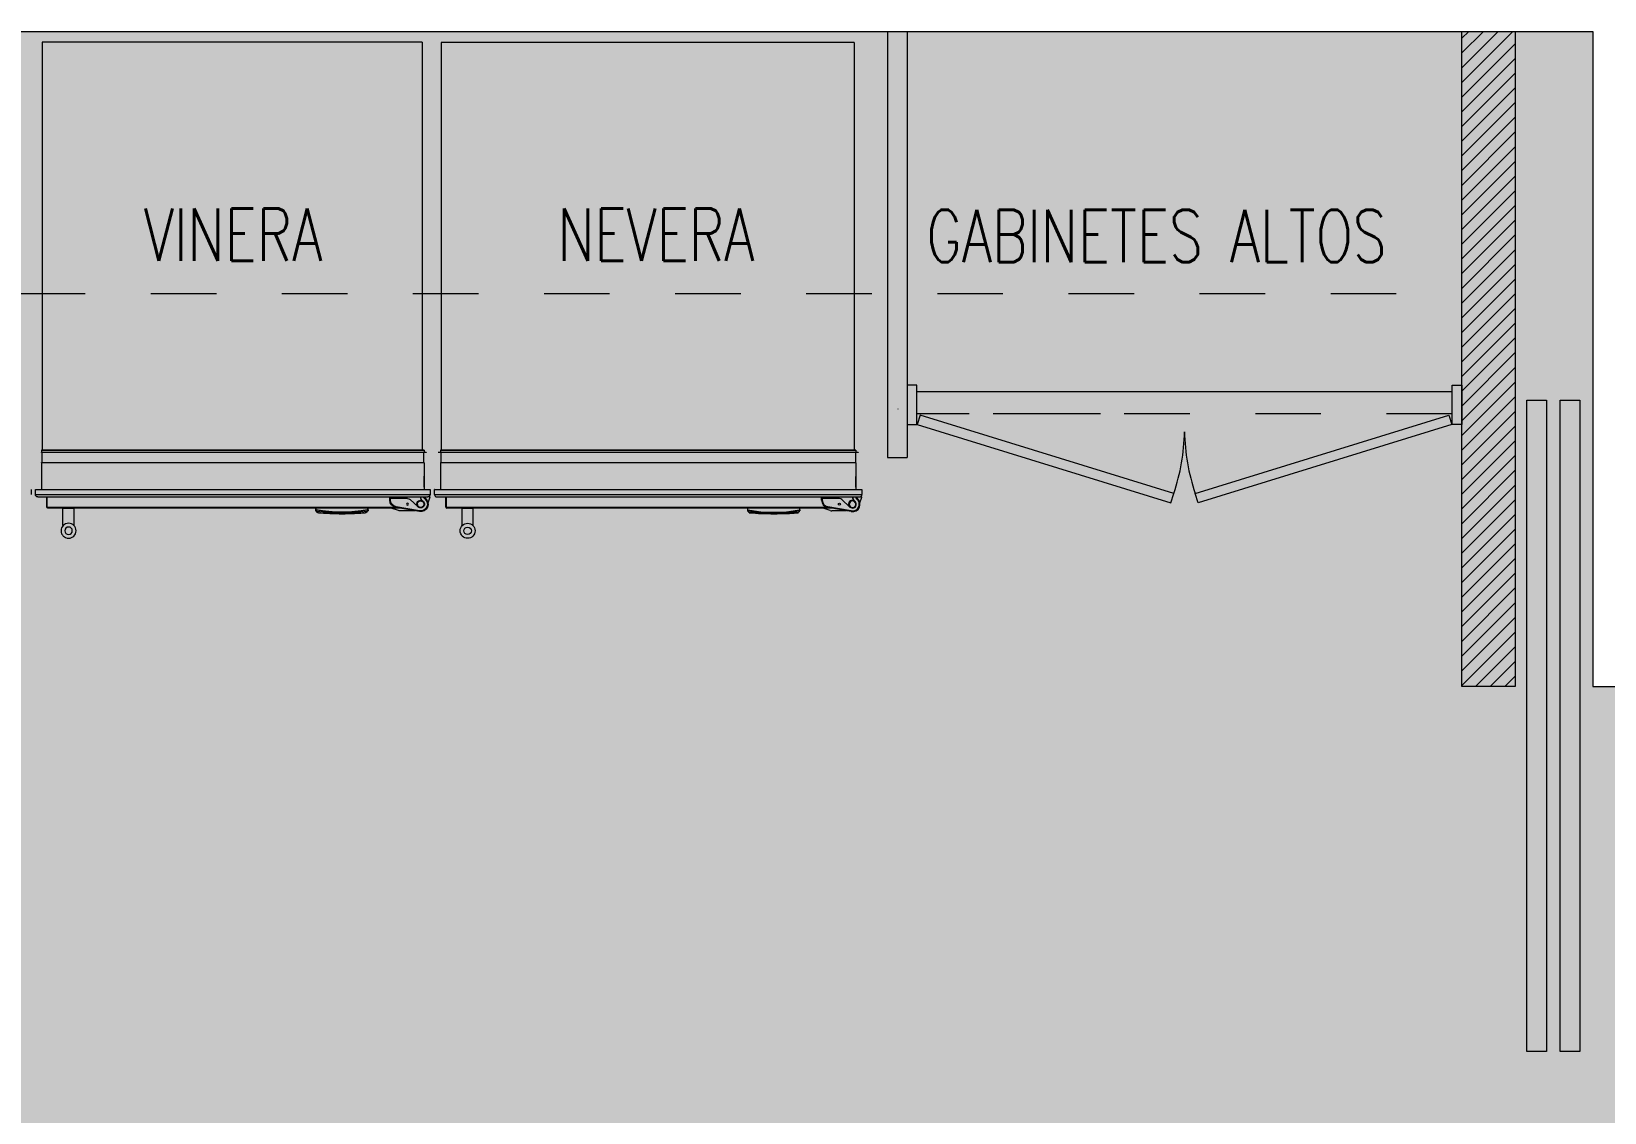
# Model space of a CAD drawing. Header units: metres. Extents: x 8 to 2416, y -346 to 476.
# Drawn here: x 140.385 to 142.785, y -186.643 to -184.993 of the extents above; entities that cross this region are included whole.
import ezdxf

# ---------------------------------------------------------------- set-up
doc = ezdxf.new("R2010")
doc.units = ezdxf.units.M
doc.linetypes.add('0', pattern=[0])
doc.linetypes.add('DASHED', pattern=[0.75, 0.5, -0.25])
doc.layers.get('0').update_dxf_attribs({"color": 250, "linetype": '0', "lineweight": 20})
for name, color, linetype, lineweight in [('A-DOOR', 35, 'Continuous', 5), ('A-WALL', 250, 'Continuous', 20), ('baños', 140, 'Continuous', 0), ('MOB FIJOS', 251, 'Continuous', 0), ('MOBILIARIOS', 252, 'Continuous', 0), ('piso', 253, 'Continuous', 0), ('PLF 01', 252, 'Continuous', 9), ('PROYECCION', 9, 'DASHED', 0), ('SE-3', 253, 'Continuous', 5), ('textos', 7, 'Continuous', 0)]:
    doc.layers.add(name, color=color, linetype=linetype, lineweight=lineweight)
doc.styles.add('Arch-Dim', font='romans.shx', dxfattribs={"width": 0.75})

# ---------------------------------------------------------------- blocks, each defined once
blk = doc.blocks.new('PL BASE 1N NASAS 09')
at = {"layer": 'PLF 01'}
h = blk.add_hatch(dxfattribs=at)
h.set_pattern_fill('LINE', color=256, scale=0.005, angle=45)
h.set_pattern_definition([(45, (-98.53909115168403, -50.5997188032525), (-0.01122532015133644, 0.01122532015133644), [])])
h.paths.add_polyline_path([(-99.1495681780832, -50.44967998711937), (-99.23103196801125, -50.44967998711934), (-99.23103196801148, -49.44971880325264), (-99.21994610954334, -49.44971880325262), (-99.19327986264125, -49.44971880325264), (-99.14956817808388, -49.44971880325261)])
at = {"layer": 'A-DOOR'}
for points in [[(-99.10185211654857, -50.01227761068533), (-99.10185211654857, -51.00677761068533), (-99.13213883395997, -51.00677761068533), (-99.13213883395997, -50.01227761068533)], [(-99.0510294373463, -50.01227761068533), (-99.0510294373463, -51.00677761068533), (-99.0813161547577, -51.00677761068533), (-99.0813161547577, -50.01227761068533)]]:
    blk.add_lwpolyline(points, close=True, dxfattribs=at)
at = {"layer": 'A-WALL'}
for p, q in [((-103.6310712337406, -49.44971880325267), (-99.23103196801148, -49.44971880325267)), ((-99.23103196801148, -49.44971880325261), (-99.0310712337411, -49.44971880325262)), ((-99.0310712337411, -49.44971880325262), (-99.03107123374099, -50.44967998711934)), ((-99.03107123374133, -50.44967998711934), (-98.87107123374152, -50.44967998711938))]:
    blk.add_line(p, q, dxfattribs=at)
at = {"layer": 'MOB FIJOS'}
for p, q in [((-100.1072491788894, -49.44971880320696), (-100.1072491788893, -50.09971863674175)), ((-100.0772491788892, -49.44971880320696), (-100.0772491788893, -50.09971863656028)), ((-100.1072491788893, -50.09971863674175), (-100.0772491788893, -50.09971863674175))]:
    blk.add_line(p, q, dxfattribs=at)
for points in [[(-100.06224917888, -49.98971878733971), (-100.0772491788893, -49.98971878733971), (-100.0772491788893, -50.0497187873723), (-100.06224917888, -50.0497187873723)], [(-99.24603196802073, -49.98971878733971), (-99.23103196801148, -49.98971878733971), (-99.23103196801148, -50.0497187873723), (-99.24603196802073, -50.0497187873723)], [(-100.0574700789204, -50.03546682973676), (-100.0621536216274, -50.0497187873105), (-99.67501712813899, -50.1689789217278), (-99.67033103244225, -50.15472775062066)], [(-99.25081106799203, -50.03546682973676), (-99.246127525285, -50.0497187873105), (-99.63326401877342, -50.1689789217278), (-99.63795011447016, -50.15472775062066)]]:
    blk.add_lwpolyline(points, close=True, dxfattribs=at)
at = {"layer": 'MOBILIARIOS'}
blk.add_line((-100.0914886752788, -50.0255140124546), (-100.0914886752788, -50.02620058849293), dxfattribs=at)
at = {"layer": 'piso'}
blk.add_line((-99.24603196802073, -49.99971905723116), (-100.06224917888, -49.99971905723116), dxfattribs=at)
at = {"layer": 'PLF 01'}
blk.add_lwpolyline([(-99.14956817808388, -49.44971880325261), (-99.14956817808297, -50.44967998711935), (-99.23103196801148, -50.44967998711935), (-99.23103196801148, -49.44971880325264)], dxfattribs=at)
at = {"layer": 'PROYECCION', "color": 252, "linetype": 'DASHED', "ltscale": 0.1}
for p, q in [((-103.6310712337522, -49.8497188032069), (-99.23226589024179, -49.8497188032069)), ((-99.78251067716232, -50.03310047538685), (-100.06224917888, -50.03310047538737)), ((-99.24603196802073, -50.03310088979633), (-100.06224917888, -50.03310047538737))]:
    blk.add_line(p, q, dxfattribs=at)
for centre, start, end in [((-99.96846909859832, -50.05498155191027), 341.5016250969171, 358.950005933551), ((-99.33981204831409, -50.05498155191027), 181.049994066449, 198.4983749030829)]:
    blk.add_arc(centre, 0.3143813140892065, start, end, dxfattribs=at)
at = {"layer": 'textos', "char_height": 0.08, "width": 26.65336975803461, "style": 'Arch-Dim'}
for s, insert, attachment_point in [('\\pxt5.9124,29;VINERA', (-101.2419011048227, -49.7198528746793), 1), ('\\pxt5.9124,29;NEVERA', (-100.3100119279607, -49.7198528746793), 3), ('\\pxt5.9124,29;GABINETES ALTOS', (-100.0480656374869, -49.72172035878057), 1)]:
    blk.add_mtext(s, dxfattribs=dict(at, insert=insert, attachment_point=attachment_point))
blk = doc.blocks.new('A$C217258af')
at = {"layer": 'MOBILIARIOS'}
for p, q in [((0.6825760563809808, 0.6016573996188299), (0.6825760563809808, 0.0002306164008132328)), ((0.6904507501197941, 0.6018862582988049), (0.6828049150602737, 0.6018862582988049)), ((0.6828049150602737, 0.6018862582988049), (0.6828049150602737, 1.757720838213572e-06)), ((0.6904507501197941, 0.6018862582988049), (0.6828049150602737, 0.6018862582988049)), ((0.6904507501197941, 0.6018862582988049), (0.6904507501197941, 1.757720838213572e-06)), ((2.963918234399898e-06, 0.01188625829888679), (2.963918234399898e-06, 0.591886258298814)), ((2.963918234399898e-06, 0.5918862582988709), (0.6225026081814349, 0.5918862582988709)), ((0.6225026081814349, 0.5925030524397243), (0.6225026081814349, 0.009384963579918804)), ((0.6227314668607278, 0.009156104900853279), (0.6227314668607278, 0.5927319111187899)), ((0.6227314668607278, 0.5927319111187899), (0.6259354883735568, 0.5927319111187899)), ((0.6259354883735568, 0.5927319111187899), (0.6259354883735568, 0.009156104900853279)), ((0.6261643470528497, 0.009384963579918804), (0.6261643470528497, 0.5925030524397243)), ((0.6263932057325974, 0.009842680938959347), (0.6263932057325974, 0.5920453350806838)), ((0.6263932057325974, 0.5920453350806838), (0.6414978785782068, 0.5920453350806838)), ((0.6414978785782068, 0.5920453350806838), (0.6414978785782068, 0.009842680938959347)), ((0.6417267372579545, 0.5925030524397243), (0.6417267372579545, 0.009384963579918804)), ((0.6419555959372474, 0.009156104900853279), (0.6419555959372474, 0.5927319111187899)), ((0.6419555959372474, 0.5927319111187899), (0.6825760563809808, 0.5927319111187899)), ((0.6940209455195827, 0.5983160628987889), (0.6940209455195827, 0.06150664271820006)), ((0.70977786560195, 0.5847152507561759), (0.6940209455195827, 0.5847152507561759)), ((0.70977786560195, 0.5838913595104032), (0.6940209455195827, 0.5838913595104032)), ((0.70977786560195, 0.5838823493255632), (0.6940209455195827, 0.5838823493255632)), ((0.70977786560195, 0.5838913595104032), (0.70977786560195, 0.5847152507561759)), ((0.70977786560195, 0.5838823493255632), (0.70977786560195, 0.5838823493255632)), ((0.70977786560195, 0.5838823493255632), (0.70977786560195, 0.0537056550632542)), ((0.711425648094405, 0.04510672444996544), (0.711425648094405, 0.5830674682637209)), ((0.7115400774340515, 0.5428341124110148), (0.7115400774340515, 0.559998513372193)), ((0.7378194867382035, 0.559998513372193), (0.7115400774340515, 0.559998513372193)), ((0.7378194867382035, 0.5596611352494847), (0.7378194867382035, 0.559998513372193)), ((0.7378194867382035, 0.5428341124110148), (0.7115400774340515, 0.5428341124110148)), ((0.7378194867382035, 0.5428341124110148), (0.7378194867382035, 0.543171490533723)), ((0.711425648094405, 0.1745590076752705), (0.7139367052740226, 0.1745590076752705)), ((0.7138212524563414, 0.1738724316371645), (0.711425648094405, 0.1738724316371645)), ((0.7139367052740226, 0.1745590076752705), (0.7155050137902208, 0.1745590076752705)), ((0.716544575290186, 0.1729269693148581), (0.7145552363352863, 0.1729269693148581)), ((0.7165945637406139, 0.1731558279939236), (0.7145824789903372, 0.1731558279939236)), ((0.7145552363352863, 0.09609050821711662), (0.716544575290186, 0.09609050821711662)), ((0.711425648094405, 0.09514504589481021), (0.7138212524563414, 0.09514504589481021)), ((0.7139367052740226, 0.09445846985659045), (0.711425648094405, 0.09445846985659045)), ((0.7139367052740226, 0.09445846985659045), (0.715439670277533, 0.09445846985659045)), ((0.7145824014040727, 0.0958616495371416), (0.7165946578337525, 0.0958616495371416)), ((0.6938035297738452, 0.06150664271820006), (0.6938035297738452, 0.0608200666799803)), ((0.6989299641944626, 0.06150664271820006), (0.6938035297738452, 0.06150664271820006)), ((0.6938035297738452, 0.0608200666799803), (0.6989299641944626, 0.0608200666799803)), ((0.6938035297738452, 0.0608200666799803), (0.6938035297738452, 0.0603783270760232)), ((0.6989299641944626, 0.0603783270760232), (0.6938035297738452, 0.0603783270760232)), ((0.6938035297738452, 0.0603783270760232), (0.6938035297738452, 0.06035787702091966)), ((0.6940209455195827, 0.0603308991060203), (0.6960921165690479, 0.06036234932093976)), ((0.6940209455195827, 0.06034717045315574), (0.6940209455195827, 0.01430178570024054)), ((0.6940209455195827, 0.05923752282126316), (0.6953029487088997, 0.05921805592299734)), ((0.6960921165690479, 0.05923003923965098), (0.6953029487088997, 0.05921805592299734)), ((0.6966642632677349, 0.05921805592299734), (0.6953029487088997, 0.05921805592299734)), ((0.6989299641944626, 0.06036234932093976), (0.6960921165690479, 0.06036234932093976)), ((0.6960921165690479, 0.06036234932093976), (0.6960921165690479, 0.05923003923965098)), ((0.6966762465843885, 0.05923003923965098), (0.6960921165690479, 0.05923003923965098)), ((0.6966762465843885, 0.05923003923965098), (0.6966642632677349, 0.05921805592299734)), ((0.6966642632677349, 0.03431798042549872), (0.6966642632677349, 0.05921805592299734)), ((0.6966762465843885, 0.03431798042549872), (0.6966762465843885, 0.05923003923965098)), ((0.6989299641944626, 0.06150664271820006), (0.6989299641944626, 0.0608200666799803)), ((0.6989299641944626, 0.0603783270760232), (0.6989299641944626, 0.06036234932093976)), ((0.7090873361111107, 0.0518579069188263), (0.7090716019364436, 0.05185512763455336)), ((0.7153881014900207, 0.01609595896570681), (0.7090716019364436, 0.05185512763455336)), ((0.7154038356646879, 0.01609873824997976), (0.7090873361111107, 0.0518579069188263)), ((0.7101984505742394, 0.05205417417801073), (0.7095223413915619, 0.05193474625218641)), ((0.7095223413915619, 0.05193474625218641), (0.715838840945139, 0.01617557758243038)), ((0.7165149501282713, 0.01629500550916418), (0.7101984505742394, 0.05205417417801073)), ((0.7149076596150508, 0.04813503309912903), (0.711425648094405, 0.05920401828961985)), ((0.6966762465843885, 0.03431798042549872), (0.6966642632677349, 0.03431798042549872)), ((0.6981834816828041, 0.03045283997209935), (0.6981746618179159, 0.03044472764440798)), ((0.7094575321851835, 0.01817779285522647), (0.6981746618179159, 0.03044472764440798)), ((0.7094663520505264, 0.01818590518280416), (0.6981834816828041, 0.03045283997209935)), ((0.715270473909527, 0.02334027395579596), (0.715270473909527, 0.04577260850373932)), ((2.963918234399898e-06, 0.01195491590272013), (0.6225026081814349, 0.01195491590272013)), ((2.963918234399898e-06, 0.01188625829888679), (0.6225026081814349, 0.01188625829888679)), ((0.003103999025881876, 0.01195491590272013), (0.003103999025881876, 0.01188625829888679)), ((0.6227314668607278, 0.009156104900853279), (0.6259354883735568, 0.009156104900853279)), ((0.6257981731658901, 0.009156104900853279), (0.6257981731658901, 0.005684188084615016)), ((0.6257981731658901, 0.005684188084615016), (0.6264847492042236, 0.005684188084615016)), ((0.6263932057325974, 0.009842680938959347), (0.6414978785782068, 0.009842680938959347)), ((0.6264847492042236, 0.005684188084615016), (0.6264847492042236, 0.009842680938959347)), ((0.6419555959372474, 0.009156104900853279), (0.6825760563809808, 0.009156104900853279)), ((0.6544280336551083, 0.009155177570619344), (0.6798271946921659, 0.00915526208814299)), ((0.6789985570270574, 0.009155219786407542), (0.6626558634965249, 0.009155219786407542)), ((0.6828049150602737, 1.757720838213572e-06), (0.6904507501197941, 1.757720838213572e-06)), ((0.6938035297738452, 0.0142925567582779), (0.6938035297738452, 0.0142925567582779)), ((0.6938035297738452, 0.0142925567582779), (0.6938035297738452, 0.009727366485435596)), ((0.6938035297738452, 0.009727366485435596), (0.6938035297738452, 0.009711388729556347)), ((0.6938035297738452, 0.009711388729556347), (0.6938035297738452, 0.009269649126395052)), ((0.6938035297738452, 0.009269649126395052), (0.6938035297738452, 0.00858307308737949)), ((0.6938035297738452, 0.0003441606263550057), (0.6938035297738452, 0.002345101955256723)), ((0.6940209455195827, 0.008574799324719606), (0.6940209455195827, 0.003571953120854232)), ((0.6941925895292798, 8.726071882847464e-07), (0.6941468177932393, 8.726071882847464e-07)), ((0.7032180345535153, 0.003042825599209209), (0.6941925895292798, 8.726071882847464e-07)), ((0.6944901058126334, 0.00820972431233713), (0.6944901058126334, 0.00849946210962571)), ((0.6960921165690479, 0.007438779690232877), (0.6966413773997147, 0.007850725313119256)), ((0.6969947690826075, 0.008115769075629942), (0.697007551287129, 0.008125355728338945)), ((0.7006597035054938, 0.01086446989222623), (0.7006692901585438, 0.01087165988258221)), ((0.7052464637484945, 0.01979714838262225), (0.7052464637484945, 0.02002600706168778)), ((0.7052464637484945, 0.02002600706168778), (0.7073555441523922, 0.02002600706168778)), ((0.7060474691264744, 0.01899614300452868), (0.7073555441523922, 0.01899614300452868)), ((0.7073555441523922, 0.01899614300452868), (0.7073555441523922, 0.02000295750951864)), ((0.7073555441523922, 0.01899614300452868), (0.7087048308134172, 0.01899614300452868)), ((0.7094663520505264, 0.01818590518280416), (0.7094575321851835, 0.01817779285522647)), ((0.7154038356646879, 0.01609873824997976), (0.7153881014900207, 0.01609595896570681)), ((0.7165149501282713, 0.01629500550916418), (0.715838840945139, 0.01617557758243038))]:
    blk.add_line(p, q, dxfattribs=at)
at = {"layer": 'MOBILIARIOS', "flags": 128}
for points in [[(0.70977786560195, 0.5838913595104032), (0.7100931551320855, 0.5838286445235781), (0.7102326912757917, 0.5837354094531975)], [(0.7180733978942726, 0.1718352156359515), (0.7180953525015639, 0.1718154169805075), (0.717815605714236, 0.1720676488127992), (0.7173309710145759, 0.1725042065487514), (0.7166191885111175, 0.1731444461897809)], [(0.7182832299230313, 0.170140289581127), (0.7182827358195709, 0.1701461449138151), (0.7182875699126043, 0.1700888281953894), (0.7183029172546185, 0.1699062332270387), (0.7183448174322393, 0.1694027820390147), (0.7185231022539256, 0.1671725834374911), (0.7188569430039706, 0.1625159613616916), (0.7191422225276938, 0.1578018272899726), (0.719375793017548, 0.1530635937460829), (0.7195566822905448, 0.1483124997723735), (0.7197591103343939, 0.1387884411644791), (0.7197482265895587, 0.129256996586264), (0.7195240818922457, 0.1197350297555886), (0.7193324066937521, 0.1149860846844604), (0.7190881878617574, 0.1102517131882905), (0.7187926749514872, 0.1055461186330149), (0.7186270912910686, 0.1032201076396859), (0.7185086221946904, 0.101658027413805), (0.7184259120889465, 0.1006106594383027), (0.718369198475898, 0.0999110709535671), (0.7183137959021906, 0.0992412548420134), (0.7182954340736387, 0.09902209389827021), (0.7182848102105481, 0.09889591670776099), (0.7182823767310538, 0.0988670787302226)]]:
    blk.add_lwpolyline(points, dxfattribs=at)
at = {"layer": 'MOBILIARIOS'}
for centre, radius in [((0.7457544500169888, 0.5514163128920018), 0.01144293397413488), ((0.7457544500169888, 0.5514163128920018), 0.005721466987067402), ((0.7052464637484945, 0.03432967452943103), 0.001543092782939829)]:
    blk.add_circle(centre, radius, dxfattribs=at)
for centre, radius, start, end in [((0.6828049150602737, 0.6016573996188299), 0.0002288586794272837, 90, 187.4947174690863), ((0.6904507501197941, 0.5983160628987889), 0.003570195399950328, 0, 90), ((0.6227314668607278, 0.5925030524397243), 0.000228858679629982, 90, 179.9999999630539), ((0.6259354883735568, 0.5925030524397243), 0.000228858679652504, 4.309514193420826e-08, 90), ((0.6263932057325974, 0.5922741937597493), 0.0002288586794324061, 179.9999999794686, 270), ((0.6414978785782068, 0.5922741937606588), 0.0002288586794970858, 270, 4.116706424186762e-09), ((0.6419555959377021, 0.5925030524397243), 0.0002288586796335188, 90, 179.9999999651383), ((0.70977786560195, 0.5830674682637209), 0.001647782492272733, 0, 90), ((0.7095346428158109, 0.5813170824538929), 0.00257677151641974, 42.78850981608949, 84.5837588290056), ((0.7115400774340515, 0.5598840840322055), 0.0001144293397413472, 90, 180), ((0.7115400774340515, 0.5429485417510023), 0.0001144293397413472, 180, 270), ((0.7145046872950616, 0.1741105021746989), 0.0007237131755370883, 141.7037073610817, 199.2054837840773), ((0.504930078200573, 0.1345087387655894), 0.2125676903914802, 349.3282611343062, 10.67173886569376), ((0.7147048460750511, 0.1730246142547003), 0.000178654998196063, 133.2305056624854, 213.1310512449537), ((0.504930078200573, 0.1345087387655894), 0.2131165581592065, 349.6145927124124, 10.38540728758757), ((0.504930078200573, 0.1345087387655894), 0.2143911943361639, 10.3851578024046, 10.77137843829998), ((0.7166652735180605, 0.1730070972748763), 0.0001448742637339194, 108.5482698721076, 213.5790000526458), ((0.3855156338244115, 0.1345087387655894), 0.333250837247794, 353.38003882475, 6.619961175246966), ((0.3855156338244115, 0.1345087387655894), 0.3346700361774855, 6.11183915738786, 6.404131768922943), ((0.7147358787145777, 0.09599655694830744), 0.0002036136294685958, 152.5212664466583, 221.0822181491917), ((0.7166425792555629, 0.09600259417823054), 0.0001316573413196118, 138.1064427466035, 259.7662873340426), ((-0.01169739815043158, 0.9063026412782165), 1.089605985238716, 311.9453887474471, 312.0482737091499), ((0.3855156338244115, 0.1345087387655894), 0.3346700361774855, 353.5958777895775, 353.8866043837911), ((0.7142608688585597, 0.09486597549039288), 0.0005207138096853166, 147.5924421147834, 231.4983667409946), ((0.504930078200573, 0.1345087387655894), 0.2143911943361639, 349.2280406138568, 349.6148421975954), ((0.6989299641944626, 0.05006370874377808), 0.01144293397413497, 10.01739295614214, 90), ((0.6989299641944626, 0.05006370874377808), 0.01075635793568689, 10.01739295614214, 90), ((0.6989299641944626, 0.05006370874377808), 0.01031461833223039, 10.01739295614214, 90), ((0.6989299641944626, 0.05006370874377808), 0.01029864057672147, 10.01739295614214, 90), ((0.7073977353351211, 0.04577260850373932), 0.007872738574204863, 0, 17.46220373763253), ((0.7023857302550596, 0.03431798042549872), 0.005721466987067442, 180, 222.607200772389), ((0.7023857302550596, 0.03431798042549872), 0.005709483670435826, 180, 222.607200772389), ((0.6227314668607278, 0.009384963579918804), 0.0002288586795099729, 180, 270), ((0.6259354883735568, 0.009384963579918804), 0.0002288586795254416, 270, 359.9999999897343), ((0.6263932057325974, 0.009613822258984328), 0.000228858679507615, 90, 179.9999999979677), ((0.6414978785782068, 0.009613822258984328), 0.0002288586794703561, 359.9999999979677, 90), ((0.6419555959372474, 0.009384963579918804), 0.0002288586794730392, 179.9999999979677, 270), ((0.6626558634965249, 0.009498507805460576), 0.0003432880192240326, 265.8847021328621, 270), ((0.6789985570270574, 0.009498507805460576), 0.0003432880192240267, 270, 274.1152978671379), ((0.6828049150602737, 0.0002306164008132328), 0.0002288586794806008, 172.5052825454266, 270), ((0.6904507501197941, 0.003571953120854232), 0.003570195399929249, 270, 0), ((0.6938035297738452, 0.005722339593944525), 0.008570217163969577, 36.8698976452187, 90), ((0.6938035297738452, 0.005722339593944525), 0.004005026890947274, 36.8698976452187, 90), ((0.6938035297738452, 0.005722339593944525), 0.003989049135438338, 36.8698976452187, 90), ((0.6938035297738452, 0.005722339593944525), 0.003547309531981866, 36.8698976452187, 90), ((0.6938035297738452, 0.005722339593944525), 0.002860733493533782, 36.8698976452187, 90), ((0.6941468177932393, 0.0003441606263550057), 0.000343288019224062, 180, 270), ((0.6938035297738452, 0.005722339593944525), 0.008582200480601224, 36.8698976452187, 88.54835161831953), ((0.6941468177932393, 0.00820972431233713), 0.0003432880192241433, 267.6053288123592, 0), ((0.7052464637484945, 0.01430454007493154), 0.01144293397413499, 216.8698976452187, 10.01739295614214), ((0.7052464637484945, 0.01430454007493154), 0.01075635793568691, 216.8698976452187, 10.01739295614214), ((0.7052464637484945, 0.01430454007493154), 0.01031461833223046, 216.8698976452187, 10.01739295614214), ((0.7052464637484945, 0.01430454007493154), 0.01029864057672148, 216.8698976452187, 10.01739295614214), ((0.7052464637484945, 0.01430454007493154), 0.006076197940265674, 62.2818527673184, 201.8190310054975), ((0.7052464637484945, 0.01430454007493154), 0.005721466987067504, 90, 216.8698976452187), ((0.7052464637484945, 0.01430454007493154), 0.005012005080671143, 90, 69.40220237167776), ((0.7052464637484945, 0.01430454007493154), 0.00573345030369916, 216.8698976452187, 42.60720077238907), ((0.7052464637484945, 0.01430454007493154), 0.005721466987067515, 216.8698976452187, 42.60720077238907), ((0.7060474691264744, 0.01979714838262225), 0.000801005378187215, 180, 270), ((0.7052464637484945, 0.01430454007493154), 0.005721466987067543, 42.60720077238907, 55.08479375233797)]:
    blk.add_arc(centre, radius, start, end, dxfattribs=at)
blk = doc.blocks.new('PL MUEBLES 1N NASAS 09')
at = {"layer": 'MOBILIARIOS'}
for p, q in [((62.10334482853953, 38.73687416329257), (61.4733448285396, 38.73687416329257)), ((61.47334482853954, 38.73687416329257), (61.47334482853954, 38.11470196035863)), ((62.1032761709357, 38.73687416329257), (62.1032761709357, 38.11470196035863)), ((62.1032761709357, 38.73377312818492), (62.10334482853953, 38.73377312818492)), ((62.10334482853953, 38.73687416329257), (62.10334482853953, 38.11470196035863)), ((61.46910533215014, 38.11140639537417), (61.47249917571962, 38.11140639537417)), ((61.47318575175773, 38.11071981933584), (61.46910533215014, 38.11071981933584)), ((62.10607498193757, 38.11447310167934), (61.47249917571962, 38.11447310167934)), ((61.47249917571962, 38.11447310167934), (61.47249917571962, 38.11126908016651)), ((61.47249917571962, 38.11126908016651), (62.10607498193757, 38.11126908016651)), ((61.47272803439868, 38.11470196035863), (62.1058461232585, 38.11470196035863)), ((62.1058461232585, 38.11104022148722), (61.47272803439868, 38.11104022148722)), ((62.10538840589946, 38.11081136280747), (61.47318575175773, 38.11081136280747)), ((61.47318575175773, 38.11081136280747), (61.47318575175773, 38.09570668996186)), ((62.10538840589946, 38.11081136280747), (62.10538840589946, 38.09570668996186)), ((62.10954689875381, 38.11071981933584), (62.10538840589946, 38.11071981933584)), ((62.10607498193757, 38.11447310167934), (62.10607498193757, 38.11126908016651)), ((62.10607498193757, 38.11140639537417), (62.10954689875381, 38.11140639537417)), ((62.10954689875381, 38.11140639537417), (62.10954689875381, 38.11071981933584)), ((62.10607498193757, 38.09524897260282), (61.47249917571962, 38.09524897260282)), ((61.47249917571962, 38.09524897260282), (61.47249917571962, 38.05462851215908)), ((61.47272803439868, 38.09547783128211), (62.1058461232585, 38.09547783128211)), ((61.47318575175773, 38.09570668996186), (62.10538840589946, 38.09570668996186)), ((62.10607498193757, 38.09524897260282), (62.10607498193757, 38.05462851215908)), ((62.1060759092678, 38.08277653488496), (62.10607582475028, 38.0573773738479)), ((62.10607586705201, 38.05820601151301), (62.10607586705201, 38.07454870504354)), ((60.84845339311862, 38.04675381842027), (60.84845339311862, 38.05439965347979)), ((61.4633448285396, 38.05439965347979), (62.11522932911758, 38.05439965347979)), ((61.4633448285396, 38.04675381842027), (61.4633448285396, 38.05439965347979)), ((61.4633448285396, 38.04675381842027), (62.11522932911758, 38.04675381842027)), ((61.46357368721958, 38.05462851215908), (62.11500047043761, 38.05462851215908)), ((61.46691502393962, 38.04318362302048), (62.05372444412022, 38.04318362302048)), ((61.48051583608223, 38.02742670293811), (61.48051583608223, 38.04318362302048)), ((61.48133972732801, 38.02742670293811), (61.48133972732801, 38.04318362302048)), ((61.48134873751285, 38.02742670293811), (61.48134873751285, 38.04318362302048)), ((62.05372444412022, 38.04340103876622), (62.05441102015844, 38.04340103876622)), ((62.05372444412022, 38.0382746043456), (62.05372444412022, 38.04340103876622)), ((62.05372444412022, 38.0382746043456), (62.05441102015844, 38.0382746043456)), ((62.05441102015844, 38.04340103876622), (62.05441102015844, 38.0382746043456)), ((62.05441102015844, 38.04340103876622), (62.0548527597624, 38.04340103876622)), ((62.0548527597624, 38.0382746043456), (62.0548527597624, 38.04340103876622)), ((62.0548527597624, 38.04340103876622), (62.0548732098175, 38.04340103876622)), ((62.0548527597624, 38.0382746043456), (62.05486873751748, 38.0382746043456)), ((62.0549001877324, 38.04318362302048), (62.05486873751748, 38.04111245197102)), ((62.05486873751748, 38.0382746043456), (62.05486873751748, 38.04111245197102)), ((62.05486873751748, 38.04111245197102), (62.05600104759877, 38.04111245197102)), ((62.05488391638526, 38.04318362302048), (62.10092930113818, 38.04318362302048)), ((62.05599356401716, 38.04318362302048), (62.05601303091542, 38.04190161983117)), ((62.05600104759877, 38.04111245197102), (62.05601303091542, 38.04190161983117)), ((62.05600104759877, 38.04052832195568), (62.05600104759877, 38.04111245197102)), ((62.05600104759877, 38.04052832195568), (62.05601303091542, 38.04054030527233)), ((62.08091310641292, 38.04052832195568), (62.05600104759877, 38.04052832195568)), ((62.05601303091542, 38.04054030527233), (62.05601303091542, 38.04190161983117)), ((62.08091310641292, 38.04054030527233), (62.05601303091542, 38.04054030527233)), ((62.08091310641292, 38.04052832195568), (62.08091310641292, 38.04054030527233)), ((62.08477824686632, 38.03902108685726), (62.08478635919401, 38.03902990672215)), ((62.09704518165562, 38.02773821648954), (62.08477824686632, 38.03902108685726)), ((62.09705329398319, 38.02774703635488), (62.08478635919401, 38.03902990672215)), ((62.10093853008014, 38.04340103876622), (62.10093853008014, 38.04340103876622)), ((62.10093853008014, 38.04340103876622), (62.10550372035298, 38.04340103876622)), ((62.10436661694619, 38.03654486503457), (62.10435942695584, 38.03653527838152)), ((62.10550372035298, 38.04340103876622), (62.10551969810886, 38.04340103876622)), ((62.10551969810886, 38.04340103876622), (62.10596143771203, 38.04340103876622)), ((62.10596143771203, 38.04340103876622), (62.10664801375104, 38.04340103876622)), ((62.1066562875137, 38.04318362302048), (62.11165913371757, 38.04318362302048)), ((62.10702136252608, 38.04271446272743), (62.10673162472879, 38.04271446272743)), ((62.10711531776279, 38.04020979945746), (62.10710573111008, 38.04019701725294)), ((62.10779230714819, 38.04111245197102), (62.1073803615253, 38.04056319114035)), ((62.11218826123921, 38.03398653398655), (62.11523021423123, 38.04301197901079)), ((62.11488692621207, 38.04340103876622), (62.11288598488316, 38.04340103876622)), ((62.11522932911758, 38.05439965347979), (62.11522932911758, 38.04675381842027)), ((62.11523021423123, 38.04301197901079), (62.11523021423123, 38.04305775074683)), ((61.48133972732801, 38.02742670293811), (61.48051583608223, 38.02742670293811)), ((61.48134873751285, 38.02742670293811), (61.48134873751285, 38.02742670293811)), ((61.48134873751285, 38.02742670293811), (62.06152543177517, 38.02742670293811)), ((62.07012436238846, 38.02577892044566), (61.48216361857469, 38.02577892044566)), ((61.52239697442739, 38.02566449110601), (61.50523257346622, 38.02566449110601)), ((61.50523257346622, 37.99938508180186), (61.50523257346622, 38.02566449110601)), ((61.52239697442739, 37.99938508180186), (61.52239697442739, 38.02566449110601)), ((61.94067207916315, 38.02577892044566), (61.94067207916315, 38.02326786326604)), ((61.94067207916315, 38.02326786326604), (61.94067207916315, 38.02169955474984)), ((61.94135865520126, 38.02338331608372), (61.94135865520126, 38.02577892044566)), ((61.9420752588445, 38.02061000479945), (61.9420752588445, 38.02262208954973)), ((61.94230411752356, 38.02065999324988), (61.94230411752356, 38.02264933220478)), ((62.0191405786213, 38.02264933220478), (62.0191405786213, 38.02065999324988)), ((62.01936943730128, 38.02262216713599), (62.01936943730128, 38.02060991070631)), ((62.02008604094361, 38.02577892044566), (62.02008604094361, 38.02338331608372)), ((62.02077261698183, 38.02326786326604), (62.02077261698183, 38.02577892044566)), ((62.02077261698183, 38.02326786326604), (62.02077261698183, 38.02176489826253)), ((62.06709605373929, 38.02229690892501), (62.0560270685488, 38.02577892044566)), ((62.06317691266041, 38.02700611796583), (62.06329634058623, 38.0276822271485)), ((62.09893608132926, 38.02068961841179), (62.06317691266041, 38.02700611796583)), ((62.06329634058623, 38.0276822271485), (62.09905550925599, 38.02136572759493)), ((62.06337317991959, 38.02811723242895), (62.06337595920387, 38.02813296660362)), ((62.09913234858844, 38.02180073287538), (62.06337317991959, 38.02811723242895)), ((62.09913512787271, 38.02181646705004), (62.06337595920387, 38.02813296660362)), ((62.09189081288262, 38.02193409463054), (62.06945847833468, 38.02193409463054)), ((62.0954339384558, 38.03195810479157), (62.09520507977673, 38.03195810479157)), ((62.09520507977673, 38.03195810479157), (62.09520507977673, 38.02984902438767)), ((62.09623494383389, 38.02984902438767), (62.0952281293289, 38.02984902438767)), ((62.09623494383389, 38.03115709941359), (62.09623494383389, 38.02984902438767)), ((62.09623494383389, 38.02984902438767), (62.09623494383389, 38.02849973772665)), ((62.09704518165562, 38.02773821648954), (62.09705329398319, 38.02774703635488)), ((62.09893608132926, 38.02068961841179), (62.09905550925599, 38.02136572759493)), ((62.09913234858844, 38.02180073287538), (62.09913512787271, 38.02181646705004)), ((61.50556995158892, 37.99938508180186), (61.50523257346622, 37.99938508180186)), ((61.52239697442739, 37.99938508180186), (61.52205959630469, 37.99938508180186))]:
    blk.add_line(p, q, dxfattribs=at)
at = {"layer": 'MOBILIARIOS', "flags": 128}
for points in [[(61.48133972732801, 38.02742670293811), (61.48140244231483, 38.02711141340798), (61.48149567738521, 38.02697187726427)], [(61.94339587120247, 38.01913117064579), (61.94341566985791, 38.0191092160385), (61.94316343802562, 38.01938896282583), (61.94272688028967, 38.01987359752549), (61.94208664064864, 38.02058538002895)], [(61.94509079725729, 38.01892133861703), (61.94508494192461, 38.01892183272049), (61.94514225864303, 38.01891699862746), (61.94532485361138, 38.01890165128545), (61.94582830479941, 38.01885975110783), (61.94805850340093, 38.01868146628614), (61.95271512547673, 38.01834762553609), (61.95742925954845, 38.01806234601237), (61.96216749309234, 38.01782877552252), (61.96691858706605, 38.01764788624952), (61.97644264567394, 38.01744545820567), (61.98597409025216, 38.01745634195051), (61.99549605708283, 38.01768048664782), (62.00024500215396, 38.01787216184631), (62.00497937365013, 38.01811638067831), (62.00968496820541, 38.01841189358858), (62.01201097919873, 38.018577477249), (62.01357305942462, 38.01869594634537), (62.01462042740012, 38.01877865645112), (62.01532001588485, 38.01883537006417), (62.01598983199641, 38.01889077263787), (62.01620899294015, 38.01890913446643), (62.01633517013066, 38.01891975832952), (62.0163640081082, 38.01892219180901)]]:
    blk.add_lwpolyline(points, dxfattribs=at)
at = {"layer": 'MOBILIARIOS'}
for centre, radius in [((62.08090141230899, 38.03195810479157), 0.001543092782939829), ((61.51381477394641, 37.99145011852308), 0.01144293397413488), ((61.51381477394641, 37.99145011852308), 0.005721466987067402)]:
    blk.add_circle(centre, radius, dxfattribs=at)
for centre, radius, start, end in [((61.47272803439868, 38.11447310167934), 0.000228858679629982, 90.00000003694616, 180), ((61.47272803439868, 38.11126908016651), 0.000228858679652504, 180, 269.9999999569048), ((61.47295689307866, 38.11081136280747), 0.0002288586794324061, 0, 90.00000002053143), ((62.10561726457944, 38.11081136280747), 0.000228858679507615, 90.0000000020323, 180), ((62.1058461232585, 38.11447310167934), 0.0002288586795099729, 0, 90), ((62.1058461232585, 38.11126908016651), 0.0002288586795254416, 270.0000000102657, 0), ((61.47272803439868, 38.09524897260236), 0.0002288586796335188, 90.00000003486173, 180), ((61.47295689307775, 38.09570668996186), 0.0002288586794970858, 269.9999999958833, 0), ((62.10561726457944, 38.09570668996186), 0.0002288586794703561, 180, 270.0000000020323), ((62.1058461232585, 38.09524897260282), 0.0002288586794730392, 0, 90.0000000020323), ((62.10573257903296, 38.07454870504354), 0.0003432880192240326, 0, 4.115297867137899), ((61.46357368721958, 38.05439965347979), 0.0002288586794272837, 82.50528253091372, 180), ((61.46691502393962, 38.04675381842027), 0.003570195399950328, 180, 270), ((62.06516737809464, 38.0382746043456), 0.01144293397413497, 180, 259.9826070438584), ((62.06516737809464, 38.0382746043456), 0.01075635793568689, 180, 259.9826070438584), ((62.06516737809464, 38.0382746043456), 0.01031461833223039, 180, 259.9826070438584), ((62.06516737809464, 38.0382746043456), 0.01029864057672147, 180, 259.9826070438584), ((62.08091310641292, 38.03481883828501), 0.005721466987067442, 47.3927992276127, 90), ((62.08091310641292, 38.03481883828501), 0.005709483670435826, 47.3927992276127, 90), ((62.10092654676349, 38.03195810479157), 0.006076197940265674, 68.18096899450252, 207.7181472326814), ((62.10092654676349, 38.03195810479157), 0.005721466987067504, 53.13010235478131, 180), ((62.10092654676349, 38.03195810479157), 0.005012005080671143, 200.5977976283248, 180), ((62.10092654676349, 38.03195810479157), 0.00573345030369916, 227.3927992276127, 53.13010235478131), ((62.10092654676349, 38.03195810479157), 0.005721466987067515, 227.3927992276127, 53.13010235478131), ((62.10092654676349, 38.03195810479157), 0.01144293397413499, 259.9826070438584, 53.13010235478131), ((62.10092654676349, 38.03195810479157), 0.01075635793568691, 259.9826070438584, 53.13010235478131), ((62.10092654676349, 38.03195810479157), 0.01031461833223046, 259.9826070438584, 53.13010235478131), ((62.10092654676349, 38.03195810479157), 0.01029864057672148, 259.9826070438584, 53.13010235478131), ((62.10950874724448, 38.04340103876622), 0.008582200480601224, 181.4516483816805, 233.1301023547813), ((62.10950874724448, 38.04340103876622), 0.008570217163969577, 180, 233.1301023547813), ((62.10950874724448, 38.04340103876622), 0.004005026890947274, 180, 233.1301023547813), ((62.10950874724448, 38.04340103876622), 0.003989049135438338, 180, 233.1301023547813), ((62.10950874724448, 38.04340103876622), 0.003547309531981866, 180, 233.1301023547813), ((62.10573257903296, 38.05820601151301), 0.0003432880192240267, 355.8847021328621, 0), ((62.10950874724448, 38.04340103876622), 0.002860733493533782, 180, 233.1301023547813), ((62.10702136252608, 38.04305775074683), 0.0003432880192241433, 270, 2.394671187640837), ((62.11165913371757, 38.04675381842027), 0.003570195399929249, 270, 0), ((62.11488692621207, 38.04305775074683), 0.000343288019224062, 0, 90), ((62.11500047043761, 38.05439965347979), 0.0002288586794806008, 0, 97.49471745457339), ((61.48216361857469, 38.02742670293811), 0.001647782492272733, 180, 270), ((61.48391400438452, 38.02766992572425), 0.00257677151641974, 185.4162411709952, 227.2114901839112), ((61.5053470028062, 38.02566449110601), 0.0001144293397413472, 90, 180), ((61.52228254508741, 38.02566449110601), 0.0001144293397413472, 0, 90), ((61.98072234807283, 38.23227449033949), 0.2143911943361639, 259.2286215616963, 259.6148421975987), ((61.94112058466372, 38.022699881245), 0.0007237131755370883, 70.79451621592543, 128.2962926389226), ((61.98072234807283, 38.23227449033949), 0.2125676903914802, 259.3282611343025, 280.6717388656975), ((61.94220647258372, 38.02249972246501), 0.000178654998196063, 56.86894875505113, 136.7694943375142), ((61.94222398956354, 38.020539295022), 0.0001448742637339194, 56.42099994735774, 161.4517301278923), ((61.98072234807283, 38.23227449033949), 0.2131165581592065, 259.6145927124161, 280.3854072875839), ((61.98072234807283, 38.35168893471565), 0.333250837247794, 263.3800388247566, 276.6199611752499), ((61.98072234807283, 38.35168893471565), 0.3346700361774855, 263.5958682310804, 263.8881608426151), ((61.98072234807283, 38.35168893471565), 0.3346700361774855, 276.1133956162085, 276.4041222104229), ((61.2089284455602, 38.7489019666905), 1.089605985238716, 317.9517262908518, 318.054611252552), ((62.01923452989011, 38.02246868982549), 0.0002036136294685958, 48.91778185080759, 117.4787335533376), ((62.01922849266019, 38.0205619892845), 0.0001316573413196118, 10.23371266595736, 131.8935572533936), ((61.98072234807283, 38.23227449033949), 0.2143911943361639, 280.3851578024079, 280.7719593861432), ((62.02036511134803, 38.02294369968151), 0.0005207138096853166, 38.50163325900535, 122.4075578852151), ((62.06945847833468, 38.02980683320494), 0.007872738574204863, 252.5377962623672, 270), ((62.0954339384558, 38.03115709941359), 0.000801005378187215, 0, 90), ((62.10092654676349, 38.03195810479157), 0.005721466987067543, 214.9152062476623, 227.3927992276127)]:
    blk.add_arc(centre, radius, start, end, dxfattribs=at)
at = {"layer": 'baños'}
blk.add_blockref('PL BASE 1N NASAS 09', (162.2615445691817, 88.20329366328178), dxfattribs=at)
at = {"layer": 'MOBILIARIOS', "xscale": -1, "rotation": 90}
blk.add_blockref('A$C217258af', (61.4564612720968, 38.73728238995226), dxfattribs=at)

msp = doc.modelspace()

# ---------------------------------------------------------------- hatches: boundary and pattern name
at = {"layer": 'SE-3', "true_color": 0x84b4e1, "transparency": 33554508}
h = msp.add_hatch(color=151, dxfattribs=at)
h.dxf.hatch_style = 1
edge = h.paths.add_edge_path()
edge.add_line((142.7670649727963, -184.9925323919424), (142.5671042385259, -184.9925323919424))
edge.add_line((142.5671042385259, -184.9925323919424), (139.2710235753156, -184.9925323919425))
edge.add_line((139.2710235753156, -184.9925323919425), (138.2163934133223, -184.9925323919425))
edge.add_line((138.2163934133223, -184.9925323919425), (138.1670649727967, -184.9925323919425))
edge.add_line((138.1670649727967, -184.9925323919425), (138.1670649727969, -185.6525323919424))
edge.add_arc((138.1270649727971, -185.6525323919427), 0.03999999999973625, -85.5587588109309, 3.257127900724299e-10, ccw=False)
edge.add_line((138.1301624400497, -185.6924122828226), (138.0070649727874, -185.6925323919285))
edge.add_arc((138.0070649727713, -185.6525323919547), 0.03999999997378723, 184.4546441541845, 270.0000000230832, ccw=False)
edge.add_line((137.9671858075861, -185.6556391880586), (137.9670649727966, -186.6825323919425))
edge.add_arc((138.0070649727967, -186.6825323919425), 0.04000000000007731, 90.00000000008151, 179.9999999999186, ccw=False)
edge.add_line((138.0070649727966, -186.6425323919424), (138.1270649727875, -186.6425323912067))
edge.add_arc((138.1270649715406, -186.6825323924628), 0.04000000125614635, 7.453388093381363e-07, 89.99999821400411, ccw=False)
edge.add_line((138.1670649727967, -186.6825323919425), (138.1670649727969, -190.5225323919424))
edge.add_arc((138.2370649727968, -190.5225323919425), 0.06999999999996476, 179.9999999999767, 270.0000000000232)
edge.add_line((138.2370649727968, -190.5925323919424), (142.4609935632343, -190.5925323919424))
edge.add_line((142.4609935632343, -190.5925323919424), (142.7671042385259, -190.5925323919424))
edge.add_line((142.7671042385259, -190.5925323919424), (142.7670944220938, -189.5924935758104))
edge.add_line((142.7670944220938, -189.5924935758104), (142.9685361606385, -189.5924935758104))
edge.add_line((142.9685361606385, -189.5924935758104), (142.9685361606384, -185.9924935758092))
edge.add_line((142.9685361606384, -185.9924935758092), (142.7670846056617, -185.9924935758091))
edge.add_line((142.7670846056617, -185.9924935758091), (142.7670649727963, -184.9925323919424))
at = {"layer": 'SE-3', "true_color": 0xffc78f, "transparency": 33554483}
h = msp.add_hatch(color=31, dxfattribs=at)
h.dxf.hatch_style = 1
edge = h.paths.add_edge_path()
edge.add_arc((148.1770649727983, -190.5525326882862), 0.03999999999632564, -90.00000000256478, 5.211006737226853e-09, ccw=False)
edge.add_line((148.1770649727965, -190.5925326882825), (147.2320819855363, -190.5925323919425))
edge.add_arc((147.2320819906128, -190.6325323919426), 0.04000000000002078, 90.00000727153169, 178.6028193228282)
edge.add_line((147.1920938829811, -190.6315570724887), (147.1920819906128, -190.7525323919425))
edge.add_arc((147.2321050242823, -190.752509358273), 0.04002304029756999, 180.03297430963, 269.9670256904107)
edge.add_line((147.2320819906128, -190.7925323919425), (143.9520811733705, -190.7925323919425))
edge.add_arc((143.952081173372, -190.7525323919425), 0.04000000000002046, 269.9999999978423, 359.9999999937712)
edge.add_line((143.992081173372, -190.7525323919469), (143.992081173385, -190.6325323919468))
edge.add_arc((143.9520811733849, -190.6325323919426), 0.04000000000007731, 359.9999999938934, 449.9999999999185)
edge.add_line((143.952081173385, -190.5925323919425), (143.0070649727961, -190.5925326882828))
edge.add_arc((143.0070649727961, -190.5525326882828), 0.03999999999999204, 180, 270.0000000000407, ccw=False)
edge.add_line((142.9670649727961, -190.5525326882828), (142.9670649727959, -189.6324935758104))
edge.add_arc((142.9270649727959, -189.6324935758104), 0.03999999999996362, 359.9999999999592, 450.0000000000408)
edge.add_line((142.9270649727959, -189.5924935758104), (142.7670649727964, -189.5924935758104))
edge.add_line((142.7670649727964, -189.5924935758104), (142.7670649727963, -190.5925323919424))
edge.add_line((142.7670649727869, -190.5925323919426), (142.7670649728058, -189.5924935758102))
edge.add_line((142.7670649728058, -189.5924935758102), (142.9671042385449, -189.5924935758104))
edge.add_line((142.9671042385449, -189.5924935758104), (142.9671042385259, -185.9924935758091))
edge.add_line((142.9671042385259, -185.9924935758091), (142.7670649727968, -185.9924935758091))
edge.add_line((142.7670649727968, -185.9924935758091), (142.7670649727963, -184.9925323919424))
edge.add_line((142.7670649727963, -184.9925323919424), (142.7670649727964, -185.9924935758091))
edge.add_line((142.7670649727964, -185.9924935758091), (142.9270649727959, -185.9924935758092))
edge.add_arc((142.9270649727959, -185.9524935758092), 0.03999999999999204, 270, 360)
edge.add_line((142.9670649727959, -185.9524935758092), (142.9670649727961, -185.0325326882829))
edge.add_arc((143.0070649727961, -185.0325326882828), 0.03999999999999204, 89.9999999999593, 180.0000000000407, ccw=False)
edge.add_line((143.0070649727961, -184.9925326882828), (148.1770649727959, -184.9925326883294))
edge.add_arc((148.1770649727959, -185.0325326883295), 0.04000000000002046, 8.139977580867708e-11, 89.9999999999186, ccw=False)
edge.add_line((148.2170649727959, -185.0325326883294), (148.2170649727961, -185.9525958128614))
edge.add_arc((148.2570649727962, -185.9525958128614), 0.04000000000007731, 180.0000000000814, 269.9999999999185)
edge.add_line((148.2570649727961, -185.9925958128615), (148.3770649727961, -185.9925958128615))
edge.add_arc((148.3770649727961, -185.9525958128614), 0.04000000000002046, 270, 360)
edge.add_line((148.4170649727961, -185.9525958128614), (148.4166527587502, -189.6326022633796))
edge.add_arc((148.3766527587502, -189.6326022633796), 0.04000000000004889, 4.071109992268326e-11, 89.99999999991859)
edge.add_line((148.3766527587502, -189.5926022633796), (148.25665275875, -189.5926022633796))
edge.add_arc((148.25665275875, -189.6326022633796), 0.03999999999996362, 90, 180.0000000000407)
edge.add_line((148.21665275875, -189.6326022633796), (148.2170649727946, -190.5525326882826))

# ---------------------------------------------------------------- block references
msp.add_blockref('PL MUEBLES 1N NASAS 09', (79.53659163735571, -223.7461072519716))

doc.saveas('drawing.dxf')
